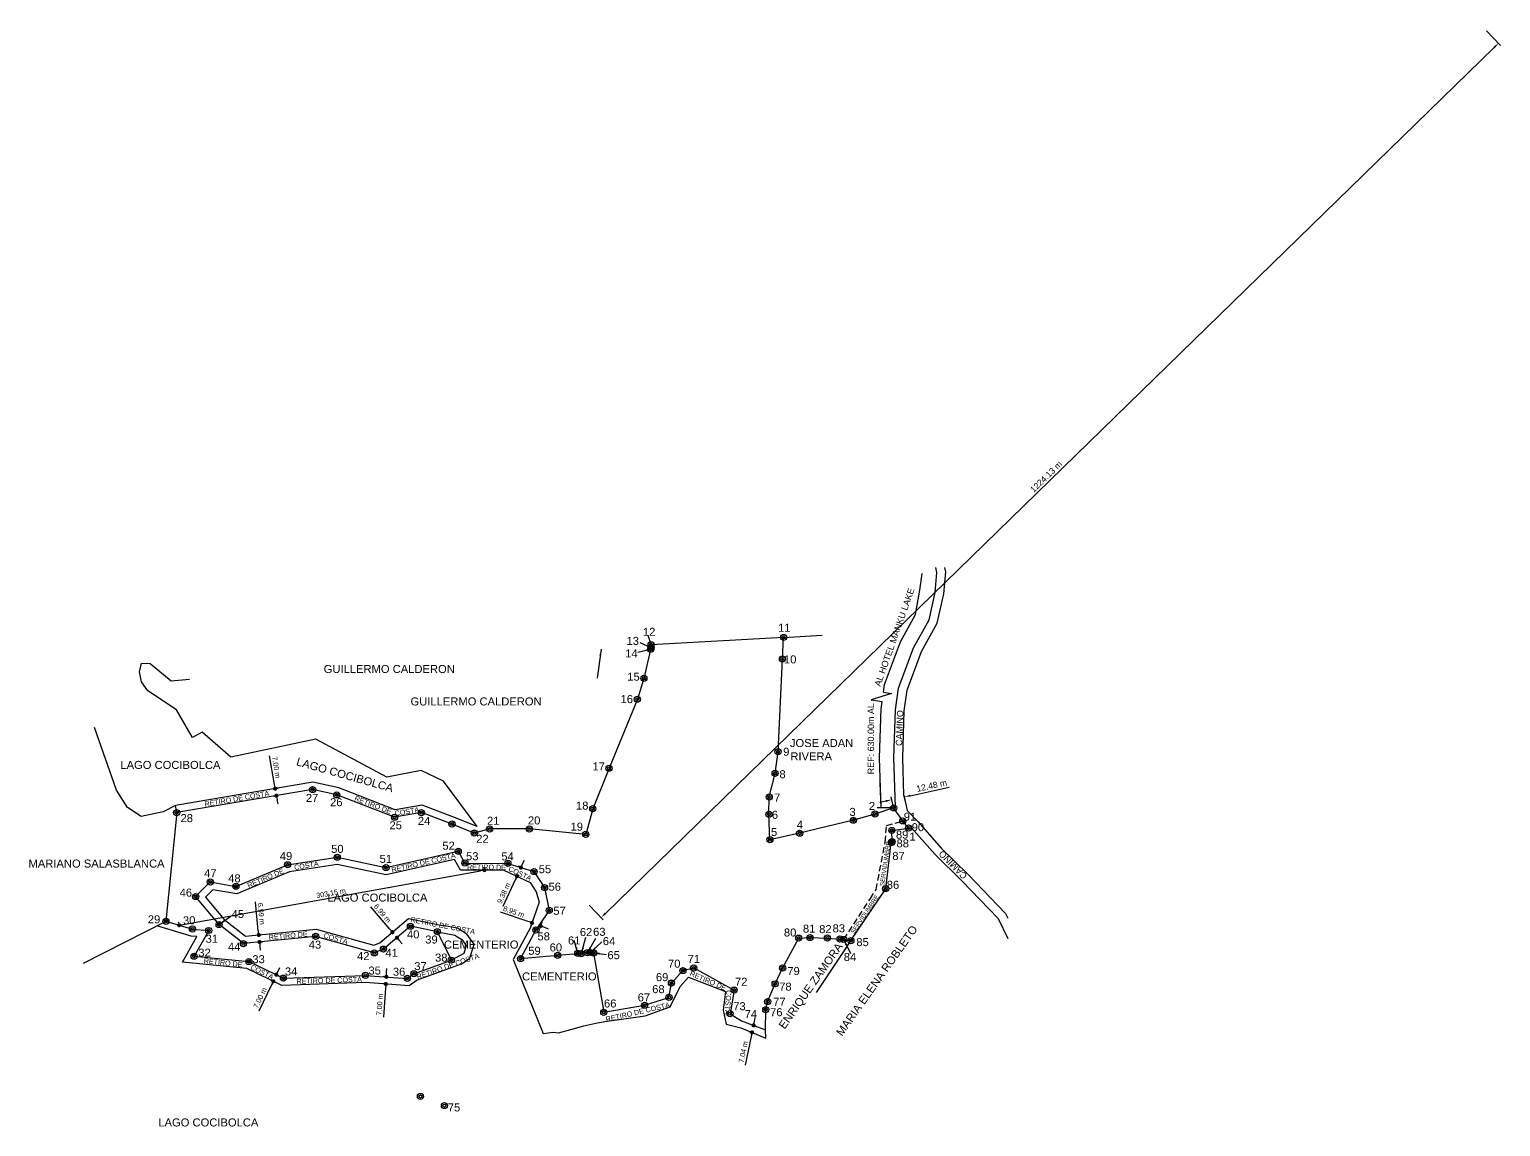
# Model space of a CAD drawing. Header units: metres. Extents: x 615852 to 659911, y 1301217 to 1325118.
# Drawn here: x 620682 to 622120, y 1314549 to 1315620 of the extents above; entities that cross this region are included whole.
import ezdxf

# ---------------------------------------------------------------- set-up
doc = ezdxf.new("R2010")
doc.units = ezdxf.units.M
doc.header["$PDMODE"] = 32
doc.header["$PDSIZE"] = 0.5
doc.linetypes.add('OCULTA3', pattern=[0.45, 0.3, -0.15])
for name, color, linetype in [('BORDE LAGO', 6, 'Continuous'), ('CERCO', 6, 'Continuous'), ('CIRCULO PI', 2, 'Continuous'), ('SERVIDUMBRE DE PASO', 8, 'Continuous'), ('TEXTO 2', 7, 'Continuous')]:
    doc.layers.add(name, color=color, linetype=linetype)
doc.styles.add('PI', font='arial.ttf', dxfattribs={"height": 0.4})
doc.styles.get("Standard").update_dxf_attribs({"font": 'arial.ttf'})
doc.dimstyles.new('COTAS 1750', dxfattribs={"dimtxt": 6, "dimasz": 6, "dimexe": 3, "dimexo": 2, "dimgap": 2, "dimtad": 1, "dimzin": 0, "dimdsep": 46, "dimtxsty": 'Standard', "dimcen": 0.09, "dimclrd": 1, "dimclre": 2, "dimclrt": 7, "dimadec": 0, "dimazin": 0, "dimtfac": 1, "dimtofl": 0, "dimtmove": 0, "dimatfit": 3, "dimfxl": 1, "dimtolj": 1, "dimtzin": 0, "dimarcsym": 0})
doc.dimstyles.new('COTAS DE RETIRO', dxfattribs={"dimtxt": 5, "dimasz": 4, "dimexe": 3, "dimexo": 2, "dimgap": 2, "dimtad": 1, "dimzin": 0, "dimdsep": 46, "dimtxsty": 'Standard', "dimblk": 'DOT', "dimcen": 0.09, "dimclrd": 1, "dimclre": 2, "dimclrt": 7, "dimadec": 0, "dimazin": 0, "dimtfac": 1, "dimtofl": 0, "dimtmove": 0, "dimatfit": 3, "dimfxl": 1, "dimtolj": 1, "dimtzin": 0, "dimarcsym": 0})

# ---------------------------------------------------------------- blocks, each defined once
blk = doc.blocks.new('*D14')
at = {"layer": 'CIRCULO PI', "color": 2, "lineweight": -2, "transparency": 16777216}
for p, q in [((621526.1, 1314862), (621524.1, 1314870.9)), ((621538.3, 1314864.7), (621536.3, 1314873.6))]:
    blk.add_line(p, q, dxfattribs=at)
at = {"layer": 'CIRCULO PI', "color": 1, "lineweight": -2, "transparency": 16777216}
for p, q in [((621542.8, 1314871.9), (621580.8, 1314880.2)), ((621518.9, 1314866.7), (621513.1, 1314865.4))]:
    blk.add_line(p, q, dxfattribs=at)
at = {"layer": 'CIRCULO PI', "color": 1, "transparency": 16777216}
for points in [[(621542.6, 1314872.9), (621543, 1314871), (621537, 1314870.7)], [(621518.7, 1314867.7), (621519.1, 1314865.8), (621524.8, 1314868)]]:
    blk.add_solid(points, dxfattribs=at)
at = {"layer": 'Defpoints', "color": 0, "transparency": 16777216}
for p in [(621537, 1314870.7), (621526.5, 1314860), (621538.7, 1314862.7)]:
    blk.add_point(p, dxfattribs=at)
at = {"layer": 'CIRCULO PI', "color": 7, "transparency": 16777216, "insert": (621563.7, 1314881.7), "char_height": 6, "attachment_point": 5, "rotation": 12.3112}
blk.add_mtext('\\A1;12.48 m', dxfattribs=at)
blk = doc.blocks.new('*D15')
at = {"layer": 'CIRCULO PI', "color": 2, "lineweight": -2, "transparency": 16777216}
for p, q in [((622105.9, 1315618.9), (622119.8, 1315604.7)), ((621228.8, 1314765), (621242.7, 1314750.7))]:
    blk.add_line(p, q, dxfattribs=at)
at = {"layer": 'CIRCULO PI', "color": 1, "lineweight": -2, "transparency": 16777216}
blk.add_line((621244.9, 1314757), (622113.4, 1315602.6), dxfattribs=at)
at = {"layer": 'CIRCULO PI', "color": 1, "transparency": 16777216}
for points in [[(622112.7, 1315603.3), (622114.1, 1315601.9), (622117.7, 1315606.8)], [(621244.2, 1314757.8), (621245.6, 1314756.3), (621240.6, 1314752.9)]]:
    blk.add_solid(points, dxfattribs=at)
at = {"layer": 'Defpoints', "color": 0, "transparency": 16777216}
for p in [(622104.5, 1315620.4), (622117.7, 1315606.8), (621227.4, 1314766.4)]:
    blk.add_point(p, dxfattribs=at)
at = {"layer": 'CIRCULO PI', "color": 7, "transparency": 16777216, "insert": (621675.6, 1315183.5), "char_height": 6, "attachment_point": 5, "rotation": 44.2342}
blk.add_mtext('\\A1;1224.13 m', dxfattribs=at)
blk = doc.blocks.new('_Dot')
at = {"color": 0, "linetype": 'ByBlock', "lineweight": -2}
blk.add_line((-0.5, 0), (-1, 0), dxfattribs=at)
at = {"color": 0, "linetype": 'ByBlock', "const_width": 0.5}
blk.add_lwpolyline([(-0.25, 0, 1), (0.25, 0, 1)], format="xyb", close=True, dxfattribs=at)
blk = doc.blocks.new('*D18')
at = {"layer": 'CIRCULO PI', "color": 1, "lineweight": -2, "transparency": 16777216}
for p, q in [((620921.3, 1314882.8), (620916.5, 1314910.9)), ((620923.8, 1314868), (620924.5, 1314864.1))]:
    blk.add_line(p, q, dxfattribs=at)
at = {"layer": 'CIRCULO PI', "color": 2, "lineweight": -2, "transparency": 16777216}
for p, q in [((620921.2, 1314871.6), (620920.2, 1314871.4)), ((620924, 1314879.2), (620924.9, 1314879.3))]:
    blk.add_line(p, q, dxfattribs=at)
at = {"layer": 'Defpoints', "color": 0, "transparency": 16777216}
for p in [(620922, 1314878.8), (620922, 1314878.8), (620923.2, 1314871.9)]:
    blk.add_point(p, dxfattribs=at)
at = {"layer": 'CIRCULO PI', "color": 1, "lineweight": -2, "transparency": 16777216, "xscale": 4, "yscale": 4, "zscale": 4}
for p, rotation in [((620922, 1314878.8), 279.6287552348207), ((620923.2, 1314871.9), 99.62875523482076)]:
    blk.add_blockref('_Dot', p, dxfattribs=dict(at, rotation=rotation))
at = {"layer": 'CIRCULO PI', "color": 7, "transparency": 16777216, "insert": (620923.1, 1314899.6), "char_height": 5, "attachment_point": 5, "rotation": 279.6288}
blk.add_mtext('\\A1;7.00 m', dxfattribs=at)
blk = doc.blocks.new('*D19')
at = {"layer": 'CIRCULO PI', "color": 1, "lineweight": -2, "transparency": 16777216}
blk.add_line((620832.2, 1314746.2), (621122.6, 1314798.5), dxfattribs=at)
at = {"layer": 'CIRCULO PI', "color": 2, "lineweight": -2, "transparency": 16777216}
for p, q in [((621126.2, 1314801.2), (621126, 1314802.2)), ((620827.9, 1314747.4), (620827.7, 1314748.4))]:
    blk.add_line(p, q, dxfattribs=at)
at = {"layer": 'Defpoints', "color": 0, "transparency": 16777216}
for p in [(621126.6, 1314799.2), (621126.6, 1314799.2), (620828.2, 1314745.4)]:
    blk.add_point(p, dxfattribs=at)
at = {"layer": 'CIRCULO PI', "color": 1, "lineweight": -2, "transparency": 16777216, "xscale": 4, "yscale": 4, "zscale": 4}
for p, rotation in [((621126.6, 1314799.2), 10.22249775294872), ((620828.2, 1314745.4), 190.2224977529487)]:
    blk.add_blockref('_Dot', p, dxfattribs=dict(at, rotation=rotation))
at = {"layer": 'CIRCULO PI', "color": 7, "transparency": 16777216, "insert": (620976.6, 1314776.8), "char_height": 5, "attachment_point": 5, "rotation": 10.2225}
blk.add_mtext('\\A1;303.15 m', dxfattribs=at)
blk = doc.blocks.new('*D20')
at = {"layer": 'CIRCULO PI', "color": 1, "lineweight": -2, "transparency": 16777216}
for p, q in [((621031, 1314699), (621031.3, 1314703)), ((621029.9, 1314684), (621027.9, 1314655.5))]:
    blk.add_line(p, q, dxfattribs=at)
at = {"layer": 'CIRCULO PI', "color": 2, "lineweight": -2, "transparency": 16777216}
for p, q in [((621028.2, 1314688.1), (621027.2, 1314688.2)), ((621028.7, 1314695.1), (621027.7, 1314695.2))]:
    blk.add_line(p, q, dxfattribs=at)
at = {"layer": 'Defpoints', "color": 0, "transparency": 16777216}
for p in [(621030.2, 1314688), (621030.2, 1314688), (621030.7, 1314695)]:
    blk.add_point(p, dxfattribs=at)
at = {"layer": 'CIRCULO PI', "color": 1, "lineweight": -2, "transparency": 16777216, "xscale": 4, "yscale": 4, "zscale": 4}
for p, rotation in [((621030.7, 1314695), 265.8984392156643), ((621030.2, 1314688), 85.89843921566431)]:
    blk.add_blockref('_Dot', p, dxfattribs=dict(at, rotation=rotation))
at = {"layer": 'CIRCULO PI', "color": 7, "transparency": 16777216, "insert": (621024.2, 1314668.1), "char_height": 5, "attachment_point": 5, "rotation": 85.8984}
blk.add_mtext('\\A1;7.00 m', dxfattribs=at)
blk = doc.blocks.new('*D21')
at = {"layer": 'CIRCULO PI', "color": 1, "lineweight": -2, "transparency": 16777216}
for p, q in [((620924.9, 1314700.6), (620926.7, 1314704.2)), ((620918.4, 1314687.1), (620906.1, 1314661.4))]:
    blk.add_line(p, q, dxfattribs=at)
at = {"layer": 'CIRCULO PI', "color": 2, "lineweight": -2, "transparency": 16777216}
for p, q in [((620922, 1314689.8), (620922.9, 1314689.4)), ((620925, 1314696.2), (620925.9, 1314695.7))]:
    blk.add_line(p, q, dxfattribs=at)
at = {"layer": 'Defpoints', "color": 0, "transparency": 16777216}
for p in [(620923.2, 1314697), (620920.2, 1314690.7), (620920.2, 1314690.7)]:
    blk.add_point(p, dxfattribs=at)
at = {"layer": 'CIRCULO PI', "color": 1, "lineweight": -2, "transparency": 16777216, "xscale": 4, "yscale": 4, "zscale": 4}
for p, rotation in [((620923.2, 1314697), 244.3567918254457), ((620920.2, 1314690.7), 64.35679182544567)]:
    blk.add_blockref('_Dot', p, dxfattribs=dict(at, rotation=rotation))
at = {"layer": 'CIRCULO PI', "color": 7, "transparency": 16777216, "insert": (620907.3, 1314674.4), "char_height": 5, "attachment_point": 5, "rotation": 64.3568}
blk.add_mtext('\\A1;7.00 m', dxfattribs=at)
blk = doc.blocks.new('*D22')
at = {"layer": 'CIRCULO PI', "color": 1, "lineweight": -2, "transparency": 16777216}
for p, q in [((620905.5, 1314739.9), (620902.7, 1314768.4)), ((620907.1, 1314725), (620907.5, 1314721))]:
    blk.add_line(p, q, dxfattribs=at)
at = {"layer": 'CIRCULO PI', "color": 2, "lineweight": -2, "transparency": 16777216}
for p, q in [((620907.9, 1314736.1), (620908.9, 1314736.2)), ((620908.6, 1314729.2), (620909.6, 1314729.3))]:
    blk.add_line(p, q, dxfattribs=at)
at = {"layer": 'Defpoints', "color": 0, "transparency": 16777216}
for p in [(620906, 1314735.9), (620906, 1314735.9), (620906.7, 1314729)]:
    blk.add_point(p, dxfattribs=at)
at = {"layer": 'CIRCULO PI', "color": 1, "lineweight": -2, "transparency": 16777216, "xscale": 4, "yscale": 4, "zscale": 4}
for p, rotation in [((620906, 1314735.9), 275.778932537273), ((620906.7, 1314729), 95.77893253727302)]:
    blk.add_blockref('_Dot', p, dxfattribs=dict(at, rotation=rotation))
at = {"layer": 'CIRCULO PI', "color": 7, "transparency": 16777216, "insert": (620908.4, 1314756.6), "char_height": 5, "attachment_point": 5, "rotation": 275.7789}
blk.add_mtext('\\A1;6.99 m', dxfattribs=at)
blk = doc.blocks.new('*D23')
at = {"layer": 'CIRCULO PI', "color": 1, "lineweight": -2, "transparency": 16777216}
for p, q in [((621034, 1314741.6), (621015.5, 1314763.5)), ((621043.7, 1314730.2), (621046.2, 1314727.1))]:
    blk.add_line(p, q, dxfattribs=at)
at = {"layer": 'CIRCULO PI', "color": 2, "lineweight": -2, "transparency": 16777216}
for p, q in [((621035, 1314737.3), (621034.3, 1314736.6)), ((621039.5, 1314731.9), (621038.8, 1314731.3))]:
    blk.add_line(p, q, dxfattribs=at)
at = {"layer": 'Defpoints', "color": 0, "transparency": 16777216}
for p in [(621036.6, 1314738.6), (621036.6, 1314738.6), (621041.1, 1314733.2)]:
    blk.add_point(p, dxfattribs=at)
at = {"layer": 'CIRCULO PI', "color": 1, "lineweight": -2, "transparency": 16777216, "xscale": 4, "yscale": 4, "zscale": 4}
for p, rotation in [((621036.6, 1314738.6), 310.1589655245992), ((621041.1, 1314733.2), 130.1589655245992)]:
    blk.add_blockref('_Dot', p, dxfattribs=dict(at, rotation=rotation))
at = {"layer": 'CIRCULO PI', "color": 7, "transparency": 16777216, "insert": (621026.9, 1314757), "char_height": 5, "attachment_point": 5, "rotation": 310.159}
blk.add_mtext('\\A1;6.99 m', dxfattribs=at)
blk = doc.blocks.new('*D24')
at = {"layer": 'CIRCULO PI', "color": 2, "lineweight": -2, "transparency": 16777216}
for p, q in [((621160.4, 1314802.6), (621159.5, 1314803)), ((621156.4, 1314794.1), (621155.5, 1314794.5))]:
    blk.add_line(p, q, dxfattribs=at)
at = {"layer": 'CIRCULO PI', "color": 1, "lineweight": -2, "transparency": 16777216}
for p, q in [((621163.9, 1314805.4), (621165.6, 1314809)), ((621156.6, 1314789.6), (621144.4, 1314763.7))]:
    blk.add_line(p, q, dxfattribs=at)
at = {"layer": 'Defpoints', "color": 0, "transparency": 16777216}
for p in [(621162.2, 1314801.7), (621158.3, 1314793.3), (621158.3, 1314793.3)]:
    blk.add_point(p, dxfattribs=at)
at = {"layer": 'CIRCULO PI', "color": 1, "lineweight": -2, "transparency": 16777216, "xscale": 4, "yscale": 4, "zscale": 4}
for p, rotation in [((621162.2, 1314801.7), 244.8516196454803), ((621158.3, 1314793.3), 64.85161964548028)]:
    blk.add_blockref('_Dot', p, dxfattribs=dict(at, rotation=rotation))
at = {"layer": 'CIRCULO PI', "color": 7, "transparency": 16777216, "insert": (621145.5, 1314776.8), "char_height": 5, "attachment_point": 5, "rotation": 64.8516}
blk.add_mtext('\\A1;9.38 m', dxfattribs=at)
blk = doc.blocks.new('*D25')
at = {"layer": 'CIRCULO PI', "color": 1, "lineweight": -2, "transparency": 16777216}
for p, q in [((621169.2, 1314748.9), (621142.2, 1314758.3)), ((621185.3, 1314743.4), (621189, 1314742))]:
    blk.add_line(p, q, dxfattribs=at)
at = {"layer": 'CIRCULO PI', "color": 2, "lineweight": -2, "transparency": 16777216}
for p, q in [((621174.3, 1314751.3), (621172, 1314744.8)), ((621182.8, 1314748.4), (621180.5, 1314741.8))]:
    blk.add_line(p, q, dxfattribs=at)
at = {"layer": 'Defpoints', "color": 0, "transparency": 16777216}
for p in [(621173, 1314747.6), (621175, 1314753.2), (621183.4, 1314750.3)]:
    blk.add_point(p, dxfattribs=at)
at = {"layer": 'CIRCULO PI', "color": 1, "lineweight": -2, "transparency": 16777216, "xscale": 4, "yscale": 4, "zscale": 4}
for p, rotation in [((621173, 1314747.6), 340.9035478867644), ((621181.5, 1314744.7), 160.9035478867644)]:
    blk.add_blockref('_Dot', p, dxfattribs=dict(at, rotation=rotation))
at = {"layer": 'CIRCULO PI', "color": 7, "transparency": 16777216, "insert": (621155.3, 1314758.5), "char_height": 5, "attachment_point": 5, "rotation": 340.9035}
blk.add_mtext('\\A1;8.95 m', dxfattribs=at)
blk = doc.blocks.new('*D27')
at = {"layer": 'CIRCULO PI', "color": 1, "lineweight": -2, "transparency": 16777216}
for p, q in [((621390.4, 1314651.5), (621391.2, 1314655.4)), ((621387.3, 1314636.8), (621381.5, 1314608.8))]:
    blk.add_line(p, q, dxfattribs=at)
at = {"layer": 'CIRCULO PI', "color": 2, "lineweight": -2, "transparency": 16777216}
for p, q in [((621386.2, 1314641.1), (621385.2, 1314641.3)), ((621387.6, 1314648), (621386.6, 1314648.2))]:
    blk.add_line(p, q, dxfattribs=at)
at = {"layer": 'Defpoints', "color": 0, "transparency": 16777216}
for p in [(621388.1, 1314640.7), (621388.1, 1314640.7), (621389.6, 1314647.6)]:
    blk.add_point(p, dxfattribs=at)
at = {"layer": 'CIRCULO PI', "color": 1, "lineweight": -2, "transparency": 16777216, "xscale": 4, "yscale": 4, "zscale": 4}
for p, rotation in [((621388.1, 1314640.7), 78.34098672420629), ((621389.6, 1314647.6), 258.3409867242063)]:
    blk.add_blockref('_Dot', p, dxfattribs=dict(at, rotation=rotation))
at = {"layer": 'CIRCULO PI', "color": 7, "transparency": 16777216, "insert": (621379.6, 1314621.7), "char_height": 5, "attachment_point": 5, "rotation": 78.341}
blk.add_mtext('\\A1;7.04 m', dxfattribs=at)

msp = doc.modelspace()

# ---------------------------------------------------------------- linework, layer by layer
msp.add_lwpolyline([(621526.51674, 1314860.0458), (621508.23159, 1314853.98086), (621487.26642, 1314847.99391), (621434.66299, 1314835.29406), (621405.56775, 1314828.91214), (621404.64655, 1314853.83321), (621404.95142, 1314870.69726), (621410.69623, 1314893.75032), (621413.54106, 1314914.76138), (621417.80734, 1315005.41963), (621418.95518, 1315026.52068), (621289.52215, 1315019.32504), (621289.43413, 1315016.40504), (621289.04011, 1315014.76705), (621282.43888, 1314986.53513), (621276.04571, 1314966.15019), (621248.33113, 1314898.71338), (621232.4348, 1314859.2385), (621225.65259, 1314834.07157), (621170.40615, 1314839.41372), (621131.72584, 1314839.41362), (621116.65728, 1314835.37608), (621094.89553, 1314844.23372), (621064.98428, 1314855.38781), (621038.67207, 1314850.85788), (620982.27459, 1314872.73405), (620958.6144, 1314877.95411), (620825.81333, 1314855.42448), (620815.23248, 1314749.23477), (620841.21419, 1314741.64898), (620857.06964, 1314740.24489), (620842.81191, 1314715.14496), (620896.31148, 1314709.93511), (620930.14119, 1314693.69521), (621010.30055, 1314696.44543), (621051.16023, 1314693.51554), (621057.57016, 1314697.96556), (621094.21985, 1314711.26567), (621080.65761, 1314738.95675), (621054.2964, 1314744.38283), (621027.84912, 1314722.06592), (621018.92905, 1314718.37595), (620961.56857, 1314734.52611), (620891.01801, 1314727.3863), (620867.19777, 1314746.09638), (620844.31425, 1314773.36766), (620858.59765, 1314787.65128), (620883.61156, 1314783.24068), (620934.16669, 1314804.42675), (620982.7163, 1314811.80689), (621030.35592, 1314801.70702), (621100.94834, 1314817.72422), (621107.42224, 1314806.13925), (621149.4879, 1314805.69437), (621174.98269, 1314797.79944), (621185.33954, 1314782.19949), (621189.90736, 1314759.79455), (621176.92818, 1314740.76062), (621161.86193, 1314712.8667), (621198.22664, 1314716.0048), (621217.80448, 1314717.80586), (621221.29345, 1314717.65887), (621227.21441, 1314718.46388), (621230.25238, 1314718.75189), (621233.19536, 1314718.2859), (621243.20889, 1314660.34506), (621283.04957, 1314667.23017), (621306.89837, 1314674.93624), (621309.35526, 1314688.84427), (621320.53913, 1314701.13732), (621331.12804, 1314703.65435), (621370.64168, 1314682.01347), (621366.6595, 1314659.00754), (621377.86239, 1314652.03157), (621401.2462, 1314643.15264), (621401.52304, 1314663.04769), (621403.39397, 1314670.87272), (621410.67183, 1314688.15077), (621418.00669, 1314703.56681), (621433.81943, 1314732.7909), (621444.82934, 1314733.32993), (621461.73021, 1314732.84698), (621474.03711, 1314731.87001), (621477.70008, 1314731.49002), (621484.74202, 1314730.35704), (621518.80554, 1314780.97421), (621524.22318, 1314826.14433), (621524.97717, 1314827.13034), (621524.76708, 1314837.98936), (621541.19095, 1314840.32641), (621535.48488, 1314847.29843)], close=True)
at = {"layer": 'BORDE LAGO'}
for p, q in [((621526.51674, 1314860.0458), (621528.39874, 1314860.6198)), ((621541.19095, 1314840.32641), (621544.04974, 1314840.6398))]:
    msp.add_line(p, q, dxfattribs=at)
for points in [[(621418.95518, 1315026.52068), (621456.55725, 1315028.61112)], [(621119.30227, 1314841.85773), (621086.5624, 1314886.00999), (621064.79474, 1314896.44609), (621031.26107, 1314889.87621), (620961.65814, 1314927.26093), (620878.67374, 1314909.69565), (620850.81526, 1314933.82739), (620841.37666, 1314928.6575), (620825.59977, 1314955.65578), (620797.44483, 1314974.46933), (620791.26127, 1314983.12818), (620789.35706, 1314992.87956), (620791.43338, 1315001.36349), (620799.73861, 1315000.98642), (620820.50165, 1314984.20709), (620838.43339, 1314985.71536)], [(620824.6509, 1314862.32319), (620812.559, 1314856.0636), (620791.20333, 1314851.55718), (620777.66805, 1314860.26959), (620766.81289, 1314877.394), (620745.48418, 1314938.3809)], [(621119.30227, 1314841.85773), (621097.4447, 1314850.75439), (621065.66567, 1314862.60499), (621039.40221, 1314858.08334), (620984.31339, 1314879.45191), (620958.79679, 1314885.08152), (620824.6509, 1314862.32319)], [(620825.81333, 1314855.42448), (620824.6509, 1314862.32319)], [(621145.39674, 1314799.2948), (621103.30747, 1314799.17711), (621097.40806, 1314809.7339), (621030.42263, 1314794.53543), (620982.52523, 1314804.69), (620936.08918, 1314797.63134), (620884.43542, 1314775.9852), (620860.98513, 1314780.12012), (620853.81386, 1314772.94885), (620872.10704, 1314751.14788), (620893.13561, 1314734.63048), (620962.19939, 1314741.62007), (621018.50571, 1314725.76674), (621024.17964, 1314728.11391), (621052.39152, 1314751.92018), (621085.44542, 1314745.11655)], [(621145.39674, 1314799.2948), (621171.25174, 1314787.1568), (621177.15174, 1314778.1028), (621180.04574, 1314767.8908), (621171.29974, 1314742.6288), (621154.69574, 1314711.9378), (621183.83374, 1314639.7098), (621193.74874, 1314640.8528), (621199.03474, 1314640.3978), (621211.03874, 1314643.4598), (621223.67974, 1314647.1558), (621235.42674, 1314649.6808), (621244.13574, 1314651.2728), (621283.79474, 1314656.8458), (621307.98174, 1314665.7498), (621317.84274, 1314685.5148), (621326.13174, 1314694.7398), (621362.12874, 1314680.7168), (621359.91374, 1314662.4258), (621362.83574, 1314648.7558), (621377.09274, 1314645.2548), (621401.51374, 1314635.1648), (621401.26674, 1314643.1458)], [(620815.23796, 1314749.19378), (620734.34409, 1314707.96257)], [(621103.94665, 1314707.3406), (621060.82563, 1314691.69232), (621053.13471, 1314686.35307), (621010.18104, 1314689.4332), (620928.67287, 1314686.63695), (620894.40971, 1314703.08489), (620831.40765, 1314709.22023), (620845.61377, 1314734.22977), (620839.92156, 1314734.73386), (620806.40495, 1314744.69164), (620806.40495, 1314744.69164)], [(621103.94665, 1314707.3406), (621103.94665, 1314707.3406), (621112.322, 1314713.16201), (621116.45836, 1314726.82047), (621109.40136, 1314736.58892), (621100.17988, 1314742.4817), (621085.44542, 1314745.11655), (621085.44542, 1314745.11655)], [(621080.65761, 1314738.95675), (621097.56528, 1314735.84531), (621104.50819, 1314731.4086), (621108.75403, 1314725.53142), (621106.45363, 1314717.9354), (621094.21961, 1314711.26575)]]:
    msp.add_lwpolyline(points, dxfattribs=at)
at = {"layer": 'CERCO', "color": 2}
for points in [[(621516.55449, 1314972.9606), (621517.63293, 1314980.56047), (621533.1756, 1315022.23088), (621547.76152, 1315048.75336), (621552.2305, 1315072.6239), (621554.54708, 1315088.81869), (621554.54708, 1315088.81869)], [(621514.26047, 1314860.17523), (621512.72712, 1314908.93877), (621514.26709, 1314956.84108), (621515.28555, 1314964.01824)]]:
    msp.add_lwpolyline(points, dxfattribs=at)
at = {"layer": 'CERCO'}
for points in [[(621528.39874, 1314860.6198), (621526.87953, 1314908.93379), (621528.3803, 1314955.61653), (621531.42237, 1314977.05436), (621546.06796, 1315016.31966), (621561.09893, 1315043.65139), (621567.28269, 1315070.31235), (621568.82432, 1315089.945), (621567.64584, 1315094.84952)], [(621536.57629, 1314872.47881), (621535.43007, 1314908.93079), (621536.90715, 1314954.87669), (621539.75362, 1314974.93606), (621553.85721, 1315012.74825), (621569.15707, 1315040.56891), (621575.75257, 1315069.00506), (621577.45029, 1315090.62548), (621576.43532, 1315094.84952)], [(621536.57629, 1314872.47881), (621539.87265, 1314857.37456), (621550.54527, 1314846.41275)], [(621544.04974, 1314840.6398), (621566.78947, 1314814.93342), (621593.15107, 1314788.86899), (621628.61849, 1314752.06861), (621638.02242, 1314732.31177)], [(621550.54527, 1314846.41275), (621573.0141, 1314820.79722), (621599.23308, 1314794.8738), (621635.73731, 1314756.99764), (621638.02242, 1314752.19682)], [(621484.74202, 1314730.35704), (621450.67851, 1314679.73988)]]:
    msp.add_lwpolyline(points, dxfattribs=at)
at = {"layer": 'CIRCULO PI'}
for points in [[(621516.55449, 1314972.9606), (621524.44331, 1314971.83985), (621504.42146, 1314965.5617), (621515.35489, 1314964.00839)], [(621526.51674, 1314860.0458), (621510.45106, 1314860.0458)]]:
    msp.add_lwpolyline(points, dxfattribs=at)
at = {"layer": 'CIRCULO PI', "color": 1}
for centre in [(621418.95518, 1315026.52068), (621289.04011, 1315014.76705), (621289.43413, 1315016.40504), (621289.52215, 1315019.32504), (621417.80734, 1315005.41963), (621282.43888, 1314986.53513), (621276.04571, 1314966.15019), (621413.54106, 1314914.76138), (621248.33113, 1314898.71338), (621410.69623, 1314893.75032), (620958.6144, 1314877.95411), (620982.27459, 1314872.73405), (621404.95142, 1314870.69726), (620825.81333, 1314855.42448), (621064.98428, 1314855.38781), (621232.4348, 1314859.2385), (621404.64655, 1314853.83321), (621508.23159, 1314853.98086), (621526.51674, 1314860.0458), (621038.67207, 1314850.85788), (621094.89553, 1314844.23372), (621131.72584, 1314839.41362), (621170.40615, 1314839.41372), (621487.26642, 1314847.99391), (621524.76708, 1314837.98936), (621535.48488, 1314847.29843), (621541.19095, 1314840.32641), (621116.65728, 1314835.37608), (621225.65259, 1314834.07157), (621405.56775, 1314828.91214), (621434.66299, 1314835.29406), (621524.22318, 1314826.14433), (621524.97717, 1314827.13034), (620982.7163, 1314811.80689), (621100.94834, 1314817.72422), (620934.16669, 1314804.42675), (621030.35592, 1314801.70702), (621107.42224, 1314806.13925), (621149.4879, 1314805.69437), (621174.98269, 1314797.79944), (620858.59765, 1314787.65128), (620883.61156, 1314783.24068), (621185.33954, 1314782.19949), (621518.80554, 1314780.97421), (620844.31425, 1314773.36766), (621189.90736, 1314759.79455), (620815.23248, 1314749.23477), (620841.21419, 1314741.64898), (620857.06964, 1314740.24489), (620867.19777, 1314746.09638), (621054.2964, 1314744.38283), (621080.65761, 1314738.95675), (621176.92818, 1314740.76062), (620891.01801, 1314727.3863), (620961.56857, 1314734.52611), (621433.81943, 1314732.7909), (621444.82934, 1314733.32993), (621461.73021, 1314732.84698), (621474.03711, 1314731.87001), (621477.70008, 1314731.49002), (621484.74202, 1314730.35704), (620842.81191, 1314715.14496), (620896.31148, 1314709.93511), (621018.92905, 1314718.37595), (621027.84912, 1314722.06592), (621094.21985, 1314711.26567), (621161.86193, 1314712.8667), (621198.22664, 1314716.0048), (621217.80448, 1314717.80586), (621221.29345, 1314717.65887), (621227.21441, 1314718.46388), (621230.25238, 1314718.75189), (621233.19536, 1314718.2859), (621010.30055, 1314696.44543), (621057.57016, 1314697.96556), (621320.53913, 1314701.13732), (621331.12804, 1314703.65435), (621418.00669, 1314703.56681), (620930.14119, 1314693.69521), (621051.16023, 1314693.51554), (621309.35526, 1314688.84427), (621370.64168, 1314682.01347), (621410.67183, 1314688.15077), (621283.04957, 1314667.23017), (621306.89837, 1314674.93624), (621403.39397, 1314670.87272), (621243.20889, 1314660.34506), (621366.6595, 1314659.00754), (621401.52304, 1314663.04769), (621064.06338, 1314578.11272), (621087.44718, 1314569.23379)]:
    msp.add_circle(centre, 3, dxfattribs=at)
at = {"layer": 'CIRCULO PI'}
for centre in [(621418.95518, 1315026.52068), (621289.04011, 1315014.76705), (621289.43413, 1315016.40504), (621289.52215, 1315019.32504), (621417.80734, 1315005.41963), (621282.43888, 1314986.53513), (621276.04571, 1314966.15019), (621413.54106, 1314914.76138), (621248.33113, 1314898.71338), (621410.69623, 1314893.75032), (620958.6144, 1314877.95411), (620982.27459, 1314872.73405), (621404.95142, 1314870.69726), (620825.81333, 1314855.42448), (621064.98428, 1314855.38781), (621232.4348, 1314859.2385), (621404.64655, 1314853.83321), (621508.23159, 1314853.98086), (621526.51674, 1314860.0458), (621038.67207, 1314850.85788), (621094.89553, 1314844.23372), (621131.72584, 1314839.41362), (621170.40615, 1314839.41372), (621487.26642, 1314847.99391), (621535.48488, 1314847.29843), (621541.19095, 1314840.32641), (621116.65728, 1314835.37608), (621225.65259, 1314834.07157), (621405.56775, 1314828.91214), (621434.66299, 1314835.29406), (621524.22318, 1314826.14433), (621524.76708, 1314837.98936), (621524.97717, 1314827.13034), (620982.7163, 1314811.80689), (621100.94834, 1314817.72422), (620934.16669, 1314804.42675), (621030.35592, 1314801.70702), (621107.42224, 1314806.13925), (621149.4879, 1314805.69437), (621174.98269, 1314797.79944), (620858.59765, 1314787.65128), (620883.61156, 1314783.24068), (621185.33954, 1314782.19949), (620844.31425, 1314773.36766), (621518.80554, 1314780.97421), (621189.90736, 1314759.79455), (620815.23248, 1314749.23477), (620841.21419, 1314741.64898), (620857.06964, 1314740.24489), (620867.19777, 1314746.09638), (621054.2964, 1314744.38283), (621080.65761, 1314738.95675), (621176.92818, 1314740.76062), (620891.01801, 1314727.3863), (620961.56857, 1314734.52611), (621433.81943, 1314732.7909), (621444.82934, 1314733.32993), (621461.73021, 1314732.84698), (621474.03711, 1314731.87001), (621477.70008, 1314731.49002), (621484.74202, 1314730.35704), (620842.81191, 1314715.14496), (620896.31148, 1314709.93511), (621018.92905, 1314718.37595), (621027.84912, 1314722.06592), (621094.21985, 1314711.26567), (621161.86193, 1314712.8667), (621198.22664, 1314716.0048), (621217.80448, 1314717.80586), (621221.29345, 1314717.65887), (621227.21441, 1314718.46388), (621230.25238, 1314718.75189), (621233.19536, 1314718.2859), (621010.30055, 1314696.44543), (621057.57016, 1314697.96556), (621320.53913, 1314701.13732), (621331.12804, 1314703.65435), (621418.00669, 1314703.56681), (620930.14119, 1314693.69521), (621051.16023, 1314693.51554), (621309.35526, 1314688.84427), (621370.64168, 1314682.01347), (621410.67183, 1314688.15077), (621283.04957, 1314667.23017), (621306.89837, 1314674.93624), (621403.39397, 1314670.87272), (621243.20889, 1314660.34506), (621366.6595, 1314659.00754), (621401.52304, 1314663.04769), (621064.06338, 1314578.11272), (621087.44718, 1314569.23379)]:
    msp.add_circle(centre, 1.5, dxfattribs=at)
at = {"layer": 'SERVIDUMBRE DE PASO', "linetype": 'OCULTA3', "ltscale": 20}
msp.add_lwpolyline([(621477.70008, 1314731.49002), (621503.85274, 1314771.4298), (621509.38874, 1314780.3868), (621518.30774, 1314826.6048), (621519.50874, 1314842.6408), (621535.48488, 1314847.29843)], dxfattribs=at)

# ---------------------------------------------------------------- texts
at = {"layer": 'CIRCULO PI', "color": 1, "style": 'PI'}
for s, height, p in [('12', 7.822293, (621281.51645, 1315028.05904)), ('11', 7.822293, (621413.58784, 1315032.06531)), ('14', 7.822293, (621264.11732, 1315006.91391)), ('13', 7.822293, (621265.46222, 1315019.23181)), ('10', 7.822293, (621419.33405, 1315001.15044)), ('15', 7.822293, (621266.21411, 1314984.25264)), ('16', 7.822293, (621259.63404, 1314962.34479)), ('9', 7.82229, (621418.56377, 1314910.92326)), ('17', 7.822293, (621232.1477, 1314896.63846)), ('8', 7.82229, (621414.90635, 1314889.00458)), ('27', 7.822293, (620952.01931, 1314865.814)), ('26', 7.822293, (620975.66142, 1314861.62086)), ('7', 7.82229, (621409.66905, 1314866.14237)), ('18', 7.822293, (621216.04083, 1314858.3186)), ('6', 7.82229, (621407.47457, 1314849.33805)), ('3', 7.82229, (621483.35621, 1314852.19265)), ('2', 7.82229, (621502.25299, 1314857.91586)), ('91', 7.822293, (621536.46644, 1314847.48958)), ('28', 7.822293, (620829.52182, 1314846.08688)), ('25', 7.822293, (621033.77228, 1314839.11024)), ('24', 7.822293, (621061.50689, 1314843.40843)), ('21', 7.822293, (621129.08955, 1314843.50285)), ('20', 7.822293, (621169.07916, 1314843.84234)), ('19', 7.822293, (621210.7718, 1314837.78169)), ('4', 7.82229, (621431.85754, 1314839.71818)), ('90', 7.822293, (621544.18477, 1314837.25147)), ('52', 7.822293, (621085.44932, 1314819.17223)), ('22', 7.822293, (621118.5111, 1314825.93579)), ('5', 7.82229, (621406.62118, 1314832.53372)), ('89', 7.822293, (621528.76234, 1314829.97215)), ('88', 7.822293, (621529.34072, 1314821.44384)), ('1', 7.82229, (621541.93783, 1314828.11656)), ('49', 7.822293, (620926.53284, 1314809.10232)), ('50', 7.822293, (620976.74581, 1314816.06447)), ('51', 7.822293, (621024.0859, 1314806.30798)), ('53', 7.822293, (621108.59131, 1314808.90209)), ('54', 7.822293, (621143.10392, 1314808.76331)), ('87', 7.822293, (621525.21442, 1314809.17518)), ('47', 7.822293, (620852.61776, 1314792.28219)), ('55', 7.822293, (621179.63214, 1314796.21876)), ('48', 7.822293, (620876.15284, 1314787.31794)), ('56', 7.822293, (621189.23728, 1314779.14639)), ('86', 7.822293, (621519.80545, 1314780.96071)), ('46', 7.822293, (620828.64416, 1314773.3362)), ('29', 7.822293, (620797.56878, 1314747.24954)), ('45', 7.822293, (620879.46066, 1314752.46654)), ('57', 7.822293, (621193.89898, 1314755.56275)), ('30', 7.822293, (620831.90527, 1314746.26794)), ('40', 7.822293, (621050.84471, 1314732.52992)), ('62', 7.822293, (621219.82333, 1314734.80579)), ('63', 7.822293, (621232.80326, 1314735.04943)), ('80', 7.822293, (621419.26313, 1314734.39592)), ('81', 7.822293, (621437.86777, 1314738.16475)), ('82', 7.822293, (621453.73614, 1314737.69445)), ('83', 7.822293, (621466.85845, 1314738.44519)), ('31', 7.822293, (620854.03672, 1314728.28475)), ('44', 7.822293, (620875.9179, 1314720.46689)), ('43', 7.822293, (620954.85777, 1314722.52653)), ('39', 7.822293, (621068.70628, 1314727.52792)), ('58', 7.822293, (621178.39319, 1314730.61789)), ('60', 7.822293, (621190.26548, 1314719.83281)), ('61', 7.822293, (621208.18948, 1314726.6171)), ('64', 7.822293, (621242.25099, 1314725.92493)), ('85', 7.822293, (621490.08372, 1314724.99423)), ('32', 7.822293, (620846.90624, 1314714.74625)), ('33', 7.822293, (620899.72422, 1314708.29683)), ('42', 7.822293, (621002.10098, 1314711.35484)), ('41', 7.822293, (621029.8115, 1314714.52274)), ('38', 7.822293, (621078.31469, 1314709.86492)), ('59', 7.822293, (621169.38777, 1314716.53175)), ('65', 7.822293, (621246.81571, 1314712.23455)), ('70', 7.822293, (621306.00983, 1314703.92781)), ('71', 7.822293, (621325.10446, 1314708.52692)), ('84', 7.822293, (621477.79124, 1314710.46575)), ('34', 7.822293, (620931.55349, 1314696.34199)), ('35', 7.822293, (621013.19949, 1314697.21755)), ('36', 7.822293, (621037.05917, 1314696.06749)), ('37', 7.822293, (621057.96593, 1314701.5737)), ('69', 7.822293, (621294.15926, 1314690.78792)), ('79', 7.822293, (621422.61506, 1314696.75889)), ('68', 7.822293, (621290.54016, 1314679.02852)), ('72', 7.822293, (621371.47402, 1314686.30429)), ('78', 7.822293, (621414.67285, 1314681.50115)), ('66', 7.822293, (621243.42282, 1314665.05718)), ('67', 7.822293, (621276.37924, 1314671.04096)), ('73', 7.822293, (621369.7366, 1314662.40809)), ('77', 7.822293, (621408.73417, 1314666.67604)), ('74', 7.822293, (621380.94508, 1314654.74113)), ('76', 7.822293, (621405.80953, 1314656.52407)), ('75', 7.822293, (621090.79261, 1314563.52902))]:
    msp.add_text(s, height=height, dxfattribs=at).set_placement(p)
at = {"layer": 'TEXTO 2', "style": 'PI'}
for s, height, rotation, p in [('AL HOTEL MANKU LAKE', 6.2578346, 70.54983922, (621513.43321, 1314978.11841)), ('REF: 630.00m AL', 6.2578346, 89.92530159, (621507.36403, 1314892.83528)), ('CAMINO', 6.257835, 87.9239561, (621534.8208, 1314920.3874)), ('LAGO COCIBOLCA', 7.8222933, 359.99002718, (620770.75408, 1314898.06899)), ('LAGO COCIBOLCA', 7.8222933, 344.2369781, (620942.11463, 1314901.82297)), ('SERVIDUMBRE', 4.3, 81.5936363, (621517.1812, 1314783.42899)), ('CAMINO', 6.257835, 134.48595241, (621598.92682, 1314794.0563)), ('SERVIDUMBRE', 4.3, 56.29767244, (621487.89646, 1314736.57842)), ('MARIA ELENA ROBLETO', 7.8222933, 54.79347445, (621476.1456, 1314636.46416)), ('ENRIQUE ZAMORA', 7.8222933, 54.79347445, (621419.94576, 1314643.30783))]:
    msp.add_text(s, height=height, rotation=rotation, dxfattribs=at).set_placement(p)
for s, height, p in [('GUILLERMO CALDERON', 7.8222933, (620969.48374, 1314991.75691)), ('GUILLERMO CALDERON', 7.8222933, (621054.35122, 1314960.07297)), ('JOSE ADAN', 7.822293, (621425.14511, 1314919.44329)), ('RIVERA', 7.822293, (621425.59326, 1314906.46451)), ('MARIANO SALASBLANCA', 7.8222933, (620680.93652, 1314801.70822)), ('LAGO COCIBOLCA', 7.8222933, (620973.10048, 1314768.46129)), ('CEMENTERIO', 7.822293, (621087.00696, 1314722.63401)), ('CEMENTERIO', 7.822293, (621163.35797, 1314691.49094)), ('LAGO COCIBOLCA', 7.8222933, (620807.84368, 1314548.8535))]:
    msp.add_text(s, height=height, dxfattribs=at).set_placement(p)
at = {"layer": 'TEXTO 2', "color": 2, "style": 'PI'}
for s, rotation, p in [('RETIRO DE COSTA', 9.72272739, (620853.41356, 1314861.1385)), ('RETIRO DE', 338.90901401, (620999.05509, 1314867.43721)), ('COSTA', 9.61184557, (621039.35379, 1314852.01589)), ('RETIRO DE COSTA', 13.04998148, (621036.35576, 1314796.84801)), ('RETIRO DE', 23.10240827, (620896.13617, 1314781.61731)), ('COSTA', 9.61184557, (620941.01772, 1314799.25471)), ('RETIRO DE', 359.48725107, (621109.55781, 1314799.80817)), ('COSTA', 334.74329063, (621149.40323, 1314798.77169)), ('RETIRO DE COSTA', 349.05288109, (621053.9727, 1314748.64539)), ('RETIRO DE', 5.2006922, (620916.04148, 1314730.97438)), ('COSTA', 344.22046799, (620968.90687, 1314733.25358)), ('RETIRO DE', 353.95702393, (620852.01328, 1314708.34184)), ('RETIRO DE COSTA', 19.22101523, (621061.35404, 1314692.43148)), ('COSTA', 334.17419704, (620897.28987, 1314702.60038)), ('RETIRO DE', 336.45013609, (621326.77123, 1314696.46916)), ('RETIRO DE COSTA', 1.79282099, (620942.89748, 1314688.11575)), ('RETIRO DE COSTA', 13.04998148, (621245.76165, 1314650.89695)), ('COSTA', 265.17559348, (621363.2196, 1314682.1764))]:
    msp.add_text(s, height=5, rotation=rotation, dxfattribs=at).set_placement(p)

# ---------------------------------------------------------------- dimensions: what is measured, and where the dimension line sits
at = {"layer": 'CIRCULO PI'}
for p1, p2, distance, dimstyle, override, picture, middle in [((621227.39193, 1314766.40756), (622104.47542, 1315620.35277), -18.91051, 'COTAS 1750', {"dimpost": ' m'}, '*D15', (621675.59186, 1315183.46028)), ((620923.1525, 1314871.93802), (620921.98227, 1314878.83581), 0, 'COTAS DE RETIRO', {"dimpost": ' m'}, '*D18', (620923.0778, 1314899.59804)), ((620828.22334, 1314745.44188), (621126.56041, 1314799.24213), 0, 'COTAS DE RETIRO', {"dimpost": ' m'}, '*D19', (620976.58357, 1314776.82428)), ((621162.2353, 1314801.7469), (621158.25107, 1314793.26016), 0, 'COTAS DE RETIRO', {"dimpost": ' m'}, '*D24', (621145.4985, 1314776.81362)), ((620906.65608, 1314728.9689), (620905.95183, 1314735.92755), 0, 'COTAS DE RETIRO', {"dimpost": ' m'}, '*D22', (620908.43547, 1314756.6033)), ((621041.07276, 1314733.22437), (621036.56558, 1314738.56565), 0, 'COTAS DE RETIRO', {"dimpost": ' m'}, '*D23', (621026.94018, 1314757.03202)), ((621183.41777, 1314750.27759), (621174.96144, 1314753.20527), 5.9437, 'COTAS DE RETIRO', {"dimpost": ' m'}, '*D25', (621155.31374, 1314758.5357)), ((620923.20686, 1314697.02403), (620920.17814, 1314690.71482), 0, 'COTAS DE RETIRO', {"dimpost": ' m'}, '*D21', (620907.2944, 1314674.39674)), ((621030.73039, 1314694.98049), (621030.22951, 1314687.99556), 0, 'COTAS DE RETIRO', {"dimpost": ' m'}, '*D20', (621024.23732, 1314668.08667)), ((621389.5543, 1314647.59211), (621388.13095, 1314640.69416), 0, 'COTAS DE RETIRO', {"dimpost": ' m', "dimfxl": 0.18}, '*D27', (621379.57238, 1314621.7463))]:
    dim = msp.add_aligned_dim(p1=p1, p2=p2, distance=distance, dimstyle=dimstyle, override=override, dxfattribs=at)
    dim.commit()
    dim.dimension.update_dxf_attribs({"geometry": picture, "text_midpoint": middle})
dim = msp.add_linear_dim(base=(621536.97121, 1314870.66925), p1=(621526.51674, 1314860.0458), p2=(621538.70897, 1314862.70664), angle=12.31122035, dimstyle='COTAS 1750', override={"dimpost": ' m'}, dxfattribs=at)
dim.commit()
dim.dimension.update_dxf_attribs({"geometry": '*D14', "text_midpoint": (621564.73451, 1314876.72832), "dimtype": 161})

# ---------------------------------------------------------------- leaders
for points, dimstyle in [([(621289.52215, 1315019.32504), (621286.50908, 1315028.26331)], 'COTAS DE RETIRO'), ([(621240.74806, 1315014.89983), (621236.71364, 1314986.69587)], 'COTAS 1750'), ([(621289.04011, 1315014.76705), (621276.5017, 1315011.69031)], 'COTAS DE RETIRO'), ([(621289.43413, 1315016.40504), (621278.86246, 1315021.07409)], 'COTAS DE RETIRO'), ([(621514.26047, 1314860.17523), (621513.49379, 1314884.557)], 'COTAS 1750'), ([(620867.19777, 1314746.09638), (620878.75001, 1314754.14087)], 'COTAS 1750'), ([(621217.80448, 1314717.80586), (621214.37451, 1314730.4324)], 'COTAS 1750'), ([(621221.29345, 1314717.65887), (621225.71701, 1314733.88064)], 'COTAS 1750'), ([(621227.26741, 1314718.45194), (621235.28919, 1314732.90755)], 'COTAS 1750'), ([(621230.25238, 1314718.75189), (621241.3222, 1314729.05672)], 'COTAS 1750'), ([(621477.70008, 1314731.49002), (621484.31415, 1314717.78974)], 'COTAS 1750'), ([(621233.19536, 1314718.2859), (621245.94122, 1314716.80368)], 'COTAS 1750')]:
    msp.add_leader(points, dimstyle=dimstyle, override={"dimgap": 2, "dimtad": 0, "dimfxl": 0.18}, dxfattribs=at)

doc.saveas('drawing.dxf')
